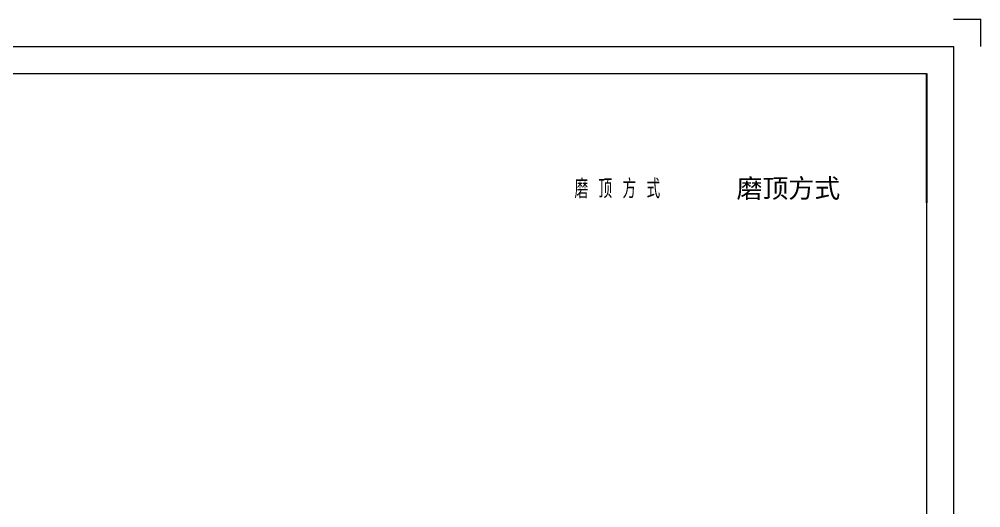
# Model space of a CAD drawing. Header units: millimetres. Extents: x 0 to 297, y 0 to 210.
# Drawn here: x 119.9 to 297, y 120.1 to 210 of the extents above; entities that cross this region are included whole.
import ezdxf
from ezdxf.enums import TextEntityAlignment as Align

# ---------------------------------------------------------------- set-up
doc = ezdxf.new("R2010")
doc.units = ezdxf.units.MM
doc.layers.add('图框', color=7, linetype='Continuous')
doc.styles.add('工程字', font='gbenor.shx', dxfattribs={"bigfont": 'gbcbig.shx'})
doc.styles.add('样式 1', font='simsunb.ttf')

msp = doc.modelspace()

# ---------------------------------------------------------------- linework, layer by layer
msp.add_line((287, 200), (287, 176.22))
at = {"layer": '图框', "lineweight": 9}
for p, q in [((292, 210), (297, 210)), ((292, 210), (297, 210)), ((292, 210), (297, 210)), ((292, 210), (297, 210)), ((292, 210), (297, 210)), ((292, 210), (297, 210)), ((292, 210), (297, 210)), ((292, 210), (297, 210)), ((297, 205), (297, 210)), ((297, 205), (297, 210)), ((297, 205), (297, 210)), ((297, 205), (297, 210)), ((297, 205), (297, 210)), ((297, 205), (297, 210)), ((297, 205), (297, 210)), ((297, 205), (297, 210)), ((5, 205), (292, 205)), ((292, 205), (292, 5)), ((10, 200), (287, 200)), ((287, 200), (287, 10))]:
    msp.add_line(p, q, dxfattribs=at)

# ---------------------------------------------------------------- texts
at = {"insert": (230.06, 178.77), "char_height": 3.5, "width": 18.8972, "attachment_point": 5, "style": '工程字'}
msp.add_mtext('{\\W1;磨 顶 方 式}', dxfattribs=at)
at = {"style": '样式 1'}
msp.add_attdef('磨顶方式', text='', height=3.5, dxfattribs=at).set_placement((261.56, 178.87), align=Align.MIDDLE_CENTER)

doc.saveas('drawing.dxf')
